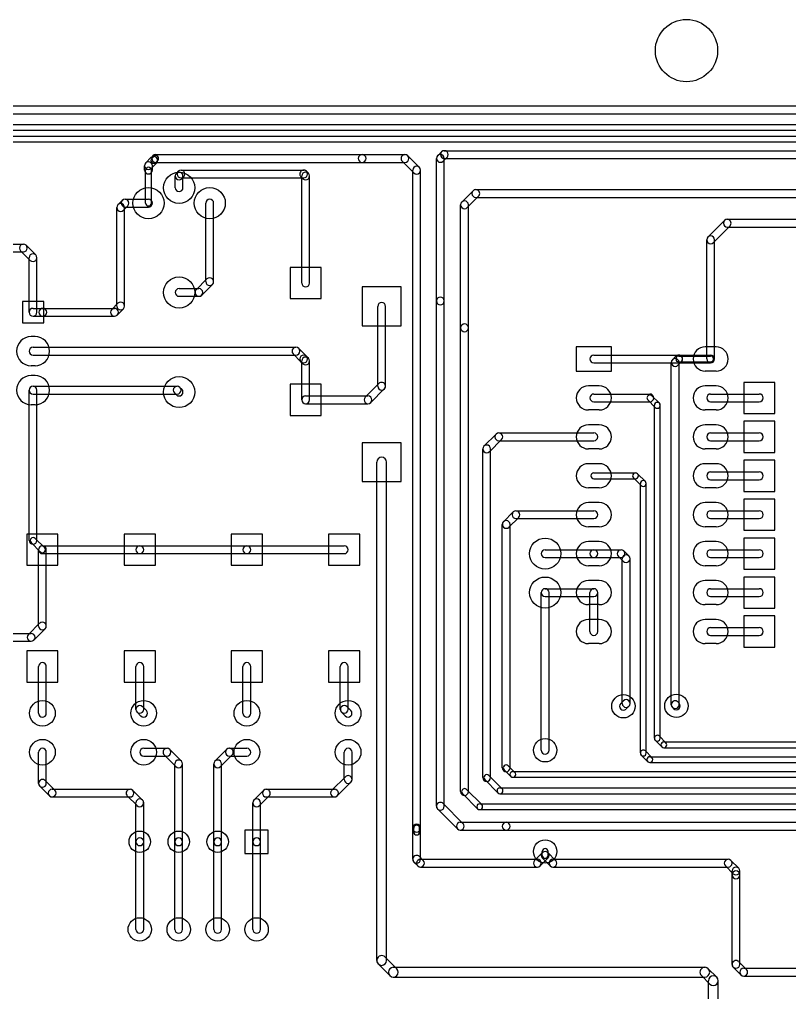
# Model space of a CAD drawing. Extents: x 6950 to 110575, y 15345 to 73470.
# Drawn here: x 41620 to 61396, y 48228 to 73220 of the extents above; entities that cross this region are included whole.
import ezdxf

# ---------------------------------------------------------------- set-up
doc = ezdxf.new("R2010")
doc.units = 0
doc.layers.add('BLACK', color=1, linetype='CONTINUOUS')

msp = doc.modelspace()

# ---------------------------------------------------------------- linework, layer by layer
at = {"layer": 'BLACK'}
for p, q in [((35820, 71000), (77880, 71000)), ((35820, 70800), (77880, 70800)), ((40320, 70525), (76620, 70525)), ((40320, 70375), (76620, 70375)), ((41020, 70225), (76220, 70225)), ((41020, 70075), (76220, 70075)), ((45120, 69750), (50420, 69750)), ((50420, 69750), (51520, 69750)), ((52459, 69820), (52360, 69721)), ((52530, 69850), (67400, 69850)), ((44862, 69535), (44998, 69671)), ((44998, 69671), (44862, 69535)), ((45004, 69393), (45140, 69529)), ((45140, 69529), (45004, 69393)), ((45067, 69703), (45017, 69653)), ((45120, 69550), (50420, 69550)), ((45173, 69597), (45123, 69547)), ((50420, 69550), (51520, 69550)), ((51749, 69279), (51449, 69579)), ((51891, 69421), (51591, 69721)), ((52330, 65990), (52330, 69650)), ((52600, 69679), (52501, 69580)), ((52530, 65990), (52530, 69650)), ((52530, 69650), (67400, 69650)), ((44833, 69351), (44833, 69463)), ((44858, 68504), (44858, 69350)), ((45008, 68504), (45008, 69350)), ((45033, 69351), (45033, 69463)), ((45699, 69320), (45650, 69271)), ((45770, 69350), (48920, 69350)), ((49040, 69271), (48991, 69320)), ((51720, 52450), (51720, 69350)), ((51920, 52450), (51920, 69350)), ((45620, 68898), (45620, 69200)), ((45770, 69150), (48920, 69150)), ((45840, 69179), (45791, 69130)), ((45820, 68898), (45820, 69200)), ((48899, 69130), (48850, 69179)), ((48870, 66450), (48870, 69200)), ((49070, 66450), (49070, 69200)), ((52979, 68531), (53269, 68821)), ((53340, 68850), (68620, 68850)), ((44261, 68574), (44149, 68462)), ((44333, 68603), (44933, 68603)), ((46407, 66487), (46407, 68503)), ((46607, 66487), (46607, 68503)), ((53121, 68389), (53411, 68679)), ((53340, 68650), (68620, 68650)), ((44120, 65860), (44120, 68390)), ((44403, 68432), (44291, 68320)), ((44320, 65860), (44320, 68390)), ((44333, 68403), (44933, 68403)), ((52950, 65300), (52950, 68460)), ((53150, 65300), (53150, 68460)), ((59299, 67632), (59725, 68058)), ((59797, 68087), (70417, 68087)), ((59441, 67490), (59867, 67916)), ((59797, 67887), (70417, 67887)), ((59270, 64500), (59270, 67560)), ((59470, 64500), (59470, 67560)), ((36020, 67450), (41720, 67450)), ((36020, 67250), (41720, 67250)), ((41650, 67279), (41899, 67030)), ((41791, 67420), (42040, 67171)), ((41870, 65700), (41870, 67100)), ((42070, 65700), (42070, 67100)), ((49370, 66850), (48570, 66850)), ((48570, 66850), (48570, 66050)), ((49370, 66050), (49370, 66850)), ((46436, 66557), (46159, 66280)), ((45720, 66309), (46228, 66309)), ((46577, 66416), (46300, 66139)), ((51420, 66350), (50420, 66350)), ((50420, 66350), (50420, 65350)), ((51420, 65350), (51420, 66350)), ((45720, 66109), (46228, 66109)), ((48570, 66050), (49370, 66050)), ((52330, 53010), (52330, 65990)), ((52530, 53010), (52530, 65990)), ((42245, 65975), (41695, 65975)), ((41695, 65975), (41695, 65425)), ((41970, 65800), (42220, 65800)), ((42220, 65800), (44060, 65800)), ((42245, 65425), (42245, 65975)), ((44149, 65931), (43989, 65771)), ((44291, 65789), (44131, 65629)), ((50820, 63800), (50820, 65850)), ((51020, 63800), (51020, 65850)), ((41970, 65600), (42220, 65600)), ((42220, 65600), (44060, 65600)), ((41695, 65425), (42245, 65425)), ((50420, 65350), (51420, 65350)), ((52950, 53390), (52950, 65300)), ((53150, 53390), (53150, 65300)), ((42020, 65075), (41920, 65075)), ((41970, 64800), (48720, 64800)), ((48791, 64770), (48990, 64571)), ((56820, 64810), (55920, 64810)), ((55920, 64810), (55920, 64190)), ((56820, 64190), (56820, 64810)), ((59510, 64810), (59230, 64810)), ((41970, 64600), (48720, 64600)), ((48650, 64629), (48849, 64430)), ((48991, 64570), (49040, 64521)), ((56370, 64600), (59370, 64600)), ((56370, 64600), (58550, 64600)), ((58390, 64481), (58479, 64570)), ((58550, 64575), (59370, 64575)), ((42020, 64325), (41920, 64325)), ((48850, 64429), (48899, 64380)), ((48870, 63450), (48870, 64450)), ((49070, 63450), (49070, 64450)), ((56370, 64400), (59370, 64400)), ((56370, 64400), (58550, 64400)), ((58360, 55620), (58360, 64410)), ((58531, 64340), (58620, 64429)), ((58550, 64425), (59370, 64425)), ((58560, 55620), (58560, 64410)), ((42020, 64075), (41920, 64075)), ((55920, 64190), (56820, 64190)), ((59510, 64190), (59230, 64190)), ((41970, 63800), (45670, 63800)), ((45741, 63770), (45790, 63721)), ((49370, 63850), (48570, 63850)), ((48570, 63850), (48570, 63050)), ((49370, 63050), (49370, 63850)), ((50500, 63521), (50849, 63870)), ((56510, 63810), (56230, 63810)), ((59510, 63810), (59230, 63810)), ((61020, 63900), (60220, 63900)), ((60220, 63900), (60220, 63100)), ((61020, 63100), (61020, 63900)), ((41870, 59840), (41870, 63700)), ((41970, 63600), (45670, 63600)), ((42070, 59840), (42070, 63700)), ((45600, 63629), (45649, 63580)), ((48970, 63550), (50570, 63550)), ((50641, 63380), (50990, 63729)), ((56370, 63600), (57810, 63600)), ((58053, 63363), (57863, 63553)), ((59370, 63600), (60620, 63600)), ((42020, 63325), (41920, 63325)), ((48970, 63350), (50570, 63350)), ((56370, 63400), (57810, 63400)), ((57947, 63257), (57757, 63447)), ((57925, 54760), (57925, 63310)), ((58075, 54760), (58075, 63310)), ((59370, 63400), (60620, 63400)), ((48570, 63050), (49370, 63050)), ((56510, 63190), (56230, 63190)), ((59510, 63190), (59230, 63190)), ((60220, 63100), (61020, 63100)), ((56510, 62810), (56230, 62810)), ((59510, 62810), (59230, 62810)), ((61020, 62900), (60220, 62900)), ((60220, 62900), (60220, 62100)), ((61020, 62100), (61020, 62900)), ((53859, 62571), (53549, 62261)), ((53930, 62600), (56370, 62600)), ((59370, 62600), (60620, 62600)), ((51420, 62350), (50420, 62350)), ((50420, 62350), (50420, 61350)), ((51420, 61350), (51420, 62350)), ((54001, 62429), (53691, 62119)), ((53930, 62400), (56370, 62400)), ((59370, 62400), (60620, 62400)), ((53520, 53750), (53520, 62190)), ((53720, 53750), (53720, 62190)), ((56510, 62190), (56230, 62190)), ((59510, 62190), (59230, 62190)), ((60220, 62100), (61020, 62100)), ((50795, 49050), (50795, 61850)), ((51045, 49050), (51045, 61850)), ((56510, 61810), (56230, 61810)), ((59510, 61810), (59230, 61810)), ((61020, 61900), (60220, 61900)), ((60220, 61900), (60220, 61100)), ((61020, 61100), (61020, 61900)), ((56370, 61575), (57440, 61575)), ((57493, 61553), (57693, 61353)), ((59370, 61600), (60620, 61600)), ((50420, 61350), (51420, 61350)), ((56370, 61425), (57440, 61425)), ((57387, 61447), (57587, 61247)), ((57565, 54380), (57565, 61300)), ((57715, 54380), (57715, 61300)), ((59370, 61400), (60620, 61400)), ((56510, 61190), (56230, 61190)), ((59510, 61190), (59230, 61190)), ((60220, 61100), (61020, 61100)), ((56510, 60810), (56230, 60810)), ((59510, 60810), (59230, 60810)), ((61020, 60900), (60220, 60900)), ((60220, 60900), (60220, 60100)), ((61020, 60100), (61020, 60900)), ((54299, 60570), (54050, 60321)), ((54370, 60600), (56370, 60600)), ((59370, 60600), (60620, 60600)), ((54020, 54000), (54020, 60250)), ((54440, 60429), (54191, 60180)), ((54220, 54000), (54220, 60250)), ((54370, 60400), (56370, 60400)), ((59370, 60400), (60620, 60400)), ((42610, 60000), (41810, 60000)), ((41810, 60000), (41810, 59200)), ((42610, 59200), (42610, 60000)), ((45110, 60000), (44310, 60000)), ((44310, 60000), (44310, 59200)), ((45110, 59200), (45110, 60000)), ((47860, 60000), (47060, 60000)), ((47060, 60000), (47060, 59200)), ((47860, 59200), (47860, 60000)), ((50360, 60000), (49560, 60000)), ((49560, 60000), (49560, 59200)), ((50360, 59200), (50360, 60000)), ((56510, 60190), (56230, 60190)), ((59510, 60190), (59230, 60190)), ((60220, 60100), (61020, 60100)), ((41917, 59786), (42156, 59547)), ((42024, 59893), (42263, 59654)), ((56510, 59810), (56230, 59810)), ((59510, 59810), (59230, 59810)), ((61020, 59900), (60220, 59900)), ((60220, 59900), (60220, 59100)), ((61020, 59100), (61020, 59900)), ((42110, 57640), (42110, 59600)), ((42210, 59700), (44710, 59700)), ((42210, 59500), (44710, 59500)), ((42310, 57640), (42310, 59600)), ((44710, 59700), (47460, 59700)), ((44710, 59500), (47460, 59500)), ((47460, 59700), (49960, 59700)), ((47460, 59500), (49960, 59500)), ((55120, 59600), (56370, 59600)), ((56370, 59600), (57070, 59600)), ((57141, 59570), (57270, 59441)), ((59370, 59600), (60620, 59600)), ((55120, 59400), (56370, 59400)), ((56370, 59400), (57070, 59400)), ((57000, 59429), (57129, 59300)), ((57100, 55650), (57100, 59370)), ((57300, 55650), (57300, 59370)), ((59370, 59400), (60620, 59400)), ((41810, 59200), (42610, 59200)), ((44310, 59200), (45110, 59200)), ((47060, 59200), (47860, 59200)), ((49560, 59200), (50360, 59200)), ((56510, 59190), (56230, 59190)), ((59510, 59190), (59230, 59190)), ((60220, 59100), (61020, 59100)), ((56510, 58810), (56230, 58810)), ((59510, 58810), (59230, 58810)), ((61020, 58900), (60220, 58900)), ((60220, 58900), (60220, 58100)), ((61020, 58100), (61020, 58900)), ((55020, 54450), (55020, 58500)), ((55120, 58600), (56370, 58600)), ((55220, 54450), (55220, 58500)), ((56270, 57500), (56270, 58500)), ((56470, 57500), (56470, 58500)), ((59370, 58600), (60620, 58600)), ((55120, 58400), (56370, 58400)), ((59370, 58400), (60620, 58400)), ((56510, 58190), (56230, 58190)), ((59510, 58190), (59230, 58190)), ((60220, 58100), (61020, 58100)), ((56510, 57810), (56230, 57810)), ((59510, 57810), (59230, 57810)), ((61020, 57900), (60220, 57900)), ((60220, 57900), (60220, 57100)), ((61020, 57100), (61020, 57900)), ((42139, 57711), (41849, 57421)), ((42281, 57569), (41991, 57279)), ((59370, 57600), (60620, 57600)), ((38920, 57450), (41920, 57450)), ((38920, 57250), (41920, 57250)), ((59370, 57400), (60620, 57400)), ((42610, 57000), (41810, 57000)), ((41810, 57000), (41810, 56200)), ((42610, 56200), (42610, 57000)), ((45110, 57000), (44310, 57000)), ((44310, 57000), (44310, 56200)), ((45110, 56200), (45110, 57000)), ((47860, 57000), (47060, 57000)), ((47060, 57000), (47060, 56200)), ((47860, 56200), (47860, 57000)), ((50360, 57000), (49560, 57000)), ((49560, 57000), (49560, 56200)), ((50360, 56200), (50360, 57000)), ((56510, 57190), (56230, 57190)), ((59510, 57190), (59230, 57190)), ((60220, 57100), (61020, 57100)), ((42110, 55400), (42110, 56600)), ((42310, 55400), (42310, 56600)), ((44610, 55500), (44610, 56600)), ((44810, 55500), (44810, 56600)), ((47360, 55400), (47360, 56600)), ((47560, 55400), (47560, 56600)), ((49860, 55500), (49860, 56600)), ((50060, 55500), (50060, 56600)), ((41810, 56200), (42610, 56200)), ((44310, 56200), (45110, 56200)), ((47060, 56200), (47860, 56200)), ((49560, 56200), (50360, 56200)), ((44781, 55570), (44880, 55471)), ((50031, 55570), (50130, 55471)), ((57129, 55720), (57060, 55651)), ((57270, 55579), (57201, 55510)), ((58419, 55519), (58389, 55549)), ((58561, 55661), (58531, 55691)), ((44640, 55429), (44739, 55330)), ((49890, 55429), (49989, 55330)), ((58223, 54643), (58053, 54813)), ((44810, 54500), (45410, 54500)), ((47010, 54500), (47460, 54500)), ((58117, 54537), (57947, 54707)), ((58170, 54665), (67570, 54665)), ((58170, 54515), (67570, 54515)), ((42110, 53600), (42110, 54400)), ((42310, 53600), (42310, 54400)), ((44810, 54300), (45410, 54300)), ((45639, 54029), (45339, 54329)), ((45781, 54171), (45481, 54471)), ((46639, 54171), (46939, 54471)), ((46781, 54029), (47081, 54329)), ((47010, 54300), (47460, 54300)), ((49960, 53700), (49960, 54400)), ((50160, 53700), (50160, 54400)), ((57757, 54157), (57587, 54327)), ((57863, 54263), (57693, 54433)), ((57810, 54285), (67600, 54285)), ((45610, 52100), (45610, 54100)), ((45810, 52100), (45810, 54100)), ((46610, 52100), (46610, 54100)), ((46810, 52100), (46810, 54100)), ((54173, 54053), (54343, 53883)), ((57810, 54135), (67600, 54135)), ((49640, 53421), (49989, 53770)), ((53673, 53803), (54013, 53463)), ((54067, 53947), (54237, 53777)), ((54290, 53905), (64610, 53905)), ((54290, 53755), (64610, 53755)), ((42389, 53280), (42140, 53529)), ((42530, 53421), (42281, 53670)), ((49781, 53280), (50130, 53629)), ((53567, 53697), (53907, 53357)), ((53960, 53485), (64150, 53485)), ((42460, 53450), (44460, 53450)), ((42460, 53250), (44460, 53250)), ((44639, 53030), (44390, 53279)), ((44780, 53171), (44531, 53420)), ((47640, 53171), (47889, 53420)), ((47781, 53030), (48030, 53279)), ((47960, 53450), (49710, 53450)), ((47960, 53250), (49710, 53250)), ((53386, 52948), (52998, 53336)), ((53492, 53054), (53104, 53442)), ((53960, 53335), (64150, 53335)), ((44610, 52100), (44610, 53100)), ((44810, 52100), (44810, 53100)), ((47610, 52100), (47610, 53100)), ((47810, 52100), (47810, 53100)), ((53010, 52571), (52501, 53080)), ((53440, 53075), (63370, 53075)), ((52869, 52430), (52360, 52939)), ((53440, 52925), (63370, 52925)), ((52940, 52600), (54120, 52600)), ((54120, 52600), (62870, 52600)), ((48010, 52400), (47410, 52400)), ((47410, 52400), (47410, 51800)), ((48010, 51800), (48010, 52400)), ((51720, 51650), (51720, 52450)), ((51745, 52350), (51745, 52450)), ((51895, 52350), (51895, 52450)), ((51920, 51650), (51920, 52450)), ((52940, 52400), (54120, 52400)), ((54120, 52400), (62870, 52400)), ((44610, 49850), (44610, 52100)), ((44810, 49850), (44810, 52100)), ((45610, 49850), (45610, 52100)), ((45810, 49850), (45810, 52100)), ((46610, 49850), (46610, 52100)), ((46810, 49850), (46810, 52100)), ((47610, 49850), (47610, 52100)), ((47810, 49850), (47810, 52100)), ((47410, 51800), (48010, 51800)), ((55049, 51820), (54850, 51621)), ((55045, 51750), (55045, 51850)), ((55191, 51820), (55390, 51621)), ((55195, 51750), (55195, 51850)), ((51849, 51480), (51750, 51579)), ((51990, 51621), (51891, 51720)), ((51920, 51650), (54920, 51650)), ((55190, 51679), (54991, 51480)), ((55050, 51679), (55249, 51480)), ((55320, 51650), (59820, 51650)), ((59891, 51620), (60090, 51421)), ((51920, 51450), (54920, 51450)), ((55320, 51450), (59820, 51450)), ((59750, 51479), (59949, 51280)), ((59920, 51250), (59920, 51350)), ((59920, 48950), (59920, 51250)), ((60120, 51250), (60120, 51350)), ((60120, 48950), (60120, 51250)), ((51308, 48838), (51008, 49138)), ((60290, 48821), (60091, 49020)), ((51132, 48662), (50832, 48962)), ((51220, 48875), (59220, 48875)), ((59528, 48619), (59309, 48838)), ((60149, 48680), (59950, 48879)), ((60220, 48850), (69870, 48850)), ((51220, 48625), (59220, 48625)), ((59351, 48442), (59132, 48661)), ((59315, 40370), (59315, 48530)), ((59565, 40370), (59565, 48530)), ((60220, 48650), (69870, 48650))]:
    msp.add_line(p, q, dxfattribs=at)
for centre, radius in [((58750, 72420), 800), ((45720, 68897), 400), ((44933, 68503), 400), ((46507, 68503), 400), ((45720, 66209), 400), ((45720, 63650), 400), ((55120, 59500), 400), ((55120, 58500), 400), ((57130, 55580), 300), ((58490, 55590), 300), ((42210, 55400), 330), ((44810, 55400), 330), ((47460, 55400), 330), ((50060, 55400), 330), ((55120, 54450), 300), ((42210, 54400), 330), ((44810, 54400), 330), ((47460, 54400), 330), ((50060, 54400), 330), ((44710, 52100), 275), ((45710, 52100), 275), ((46710, 52100), 275), ((55120, 51850), 300), ((44710, 49850), 300), ((45710, 49850), 300), ((46710, 49850), 300), ((47710, 49850), 300)]:
    msp.add_circle(centre, radius, dxfattribs=at)
for centre, radius, start, end in [((45120, 69650), 100, 90, 270), ((50420, 69650), 100, 90, 270), ((50420, 69650), 100, 270, 450), ((51520, 69650), 100, 405, 585), ((51520, 69650), 100, 270, 450), ((52430, 69650), 100, 360, 540), ((52530, 69750), 100, 90, 270), ((52529, 69749), 100, -45, 135), ((44933, 69463), 100, 360, 540), ((44933, 69464), 100, 135, 315), ((44933, 69464), 100, 135, 315), ((45070, 69600), 75, 135, 315), ((45069, 69600), 100, 315, 495), ((45069, 69600), 100, -45, 135), ((45120, 69650), 75, -45, 135), ((52431, 69651), 100, 135, 315), ((44933, 69351), 100, 180, 360), ((44933, 69350), 75, 360, 540), ((45720, 69200), 100, 360, 540), ((45720, 69200), 100, 135, 315), ((45770, 69250), 100, 90, 270), ((45770, 69250), 100, -45, 135), ((48920, 69250), 100, 405, 585), ((48970, 69200), 100, 360, 540), ((48970, 69200), 100, 225, 405), ((48920, 69250), 100, 270, 450), ((51820, 69350), 100, 360, 540), ((51820, 69350), 100, 225, 405), ((45720, 68898), 100, 180, 360), ((53340, 68750), 100, 90, 270), ((53340, 68750), 100, 315, 495), ((44220, 68390), 100, 360, 540), ((44333, 68503), 100, 90, 270), ((44332, 68503), 100, -45, 135), ((44933, 68504), 75, 180, 360), ((44933, 68503), 100, 270, 450), ((46507, 68503), 100, 360, 540), ((53050, 68460), 100, 360, 540), ((53050, 68460), 100, 135, 315), ((44220, 68391), 100, 135, 315), ((59797, 67987), 100, 90, 270), ((59796, 67987), 100, 315, 495), ((59370, 67560), 100, 360, 540), ((59370, 67561), 100, 135, 315), ((41721, 67349), 100, 45, 225), ((41720, 67350), 100, 270, 450), ((41970, 67100), 100, 360, 540), ((41969, 67101), 100, 225, 405), ((46507, 66487), 100, 180, 360), ((46507, 66487), 100, -45, 135), ((45720, 66209), 100, 90, 270), ((46229, 66209), 100, 135, 315), ((46228, 66209), 100, 270, 450), ((48970, 66450), 100, 180, 360), ((52430, 65990), 100, 360, 540), ((52430, 65990), 100, 180, 360), ((41970, 65700), 100, 90, 270), ((42220, 65700), 100, 90, 270), ((42220, 65700), 100, 270, 450), ((44060, 65700), 100, 135, 315), ((44060, 65700), 100, 270, 450), ((44220, 65860), 100, 180, 360), ((44220, 65860), 100, -45, 135), ((50920, 65850), 100, 360, 540), ((41970, 65700), 100, 180, 360), ((53050, 65300), 100, 360, 540), ((53050, 65300), 100, 180, 360), ((41920, 64700), 375, 450, 630), ((42020, 64700), 375, 270, 450), ((41970, 64700), 100, 90, 270), ((48720, 64700), 100, 45, 225), ((48720, 64700), 100, 270, 450), ((59230, 64500), 310, 450, 630), ((59510, 64500), 310, 270, 450), ((48920, 64500), 100, 45, 225), ((48920, 64500), 100, 225, 405), ((48970, 64450), 100, 360, 540), ((48970, 64450), 100, 225, 405), ((56370, 64500), 100, 90, 270), ((56370, 64500), 100, 90, 270), ((58460, 64410), 100, 360, 540), ((58460, 64410), 100, 135, 315), ((58550, 64500), 75, 90, 270), ((58550, 64500), 100, 315, 495), ((58550, 64500), 100, 270, 450), ((59370, 64500), 100, 180, 360), ((59370, 64500), 100, 270, 450), ((59370, 64500), 75, 270, 450), ((41920, 63700), 375, 450, 630), ((42020, 63700), 375, 270, 450), ((41970, 63700), 100, 360, 540), ((41970, 63700), 100, 90, 270), ((45670, 63700), 100, 45, 225), ((45670, 63700), 100, 270, 450), ((50920, 63800), 100, 180, 360), ((50920, 63800), 100, 315, 495), ((56230, 63500), 310, 450, 630), ((56510, 63500), 310, 270, 450), ((59230, 63500), 310, 450, 630), ((59510, 63500), 310, 270, 450), ((45720, 63650), 100, 225, 405), ((48970, 63450), 100, 90, 270), ((50570, 63450), 100, 135, 315), ((50570, 63450), 100, 270, 450), ((56370, 63500), 100, 90, 270), ((57810, 63500), 75, 405, 585), ((57810, 63500), 100, 270, 450), ((59370, 63500), 100, 90, 270), ((60620, 63500), 100, 270, 450), ((48970, 63450), 100, 180, 360), ((58000, 63310), 75, 360, 540), ((58000, 63310), 75, 225, 405), ((56230, 62500), 310, 450, 630), ((56510, 62500), 310, 270, 450), ((59230, 62500), 310, 450, 630), ((59510, 62500), 310, 270, 450), ((53930, 62500), 100, 90, 270), ((53930, 62500), 100, -45, 135), ((56370, 62500), 100, 270, 450), ((59370, 62500), 100, 90, 270), ((60620, 62500), 100, 270, 450), ((53620, 62190), 100, 360, 540), ((53620, 62190), 100, 135, 315), ((50920, 61850), 125, 360, 540), ((56230, 61500), 310, 450, 630), ((56510, 61500), 310, 270, 450), ((59230, 61500), 310, 450, 630), ((59510, 61500), 310, 270, 450), ((56370, 61500), 75, 90, 270), ((57440, 61500), 75, 45, 225), ((57440, 61500), 75, 270, 450), ((59370, 61500), 100, 90, 270), ((60620, 61500), 100, 270, 450), ((57640, 61300), 75, 360, 540), ((57640, 61300), 75, 225, 405), ((56230, 60500), 310, 450, 630), ((56510, 60500), 310, 270, 450), ((59230, 60500), 310, 450, 630), ((59510, 60500), 310, 270, 450), ((54370, 60500), 100, 90, 270), ((54369, 60499), 100, -45, 135), ((56370, 60500), 100, 270, 450), ((59370, 60500), 100, 90, 270), ((60620, 60500), 100, 270, 450), ((54120, 60250), 100, 360, 540), ((54121, 60251), 100, 135, 315), ((41970, 59840), 100, 180, 360), ((41970, 59840), 75, 45, 225), ((56230, 59500), 310, 450, 630), ((56510, 59500), 310, 270, 450), ((59230, 59500), 310, 450, 630), ((59510, 59500), 310, 270, 450), ((42210, 59600), 100, 360, 540), ((42210, 59600), 100, 90, 270), ((42210, 59600), 75, 225, 405), ((44710, 59600), 100, 90, 270), ((44710, 59600), 100, 270, 450), ((47460, 59600), 100, 90, 270), ((47460, 59600), 100, 270, 450), ((49960, 59600), 100, 270, 450), ((55120, 59500), 100, 90, 270), ((56370, 59500), 100, 90, 270), ((56370, 59500), 100, 270, 450), ((57071, 59499), 100, 45, 225), ((57070, 59500), 100, 270, 450), ((59370, 59500), 100, 90, 270), ((60620, 59500), 100, 270, 450), ((57200, 59370), 100, 360, 540), ((57199, 59371), 100, 225, 405), ((56230, 58500), 310, 450, 630), ((56510, 58500), 310, 270, 450), ((59230, 58500), 310, 450, 630), ((59510, 58500), 310, 270, 450), ((55120, 58500), 100, 360, 540), ((55120, 58500), 100, 90, 270), ((56370, 58500), 100, 360, 540), ((56370, 58500), 100, 270, 450), ((59370, 58500), 100, 90, 270), ((60620, 58500), 100, 270, 450), ((42210, 57640), 100, -45, 135), ((56230, 57500), 310, 450, 630), ((56510, 57500), 310, 270, 450), ((59230, 57500), 310, 450, 630), ((59510, 57500), 310, 270, 450), ((42210, 57640), 100, 180, 360), ((56370, 57500), 100, 180, 360), ((59370, 57500), 100, 90, 270), ((60620, 57500), 100, 270, 450), ((41920, 57350), 100, 135, 315), ((41920, 57350), 100, 270, 450), ((42210, 56600), 100, 360, 540), ((44710, 56600), 100, 360, 540), ((47460, 56600), 100, 360, 540), ((49960, 56600), 100, 360, 540), ((57200, 55650), 100, -45, 135), ((44710, 55500), 100, 180, 360), ((44711, 55499), 100, 45, 225), ((49960, 55500), 100, 180, 360), ((49961, 55499), 100, 45, 225), ((57130, 55580), 100, 135, 315), ((57200, 55650), 100, 180, 360), ((58460, 55620), 100, 405, 585), ((58460, 55620), 100, 180, 360), ((58490, 55590), 100, 225, 405), ((42210, 55400), 100, 180, 360), ((44809, 55401), 100, 225, 405), ((47460, 55400), 100, 180, 360), ((50059, 55401), 100, 225, 405), ((58000, 54760), 75, 405, 585), ((58000, 54760), 75, 180, 360), ((42210, 54400), 100, 360, 540), ((44810, 54400), 100, 90, 270), ((45410, 54400), 100, 405, 585), ((45410, 54400), 100, 270, 450), ((47010, 54400), 100, 90, 270), ((47010, 54400), 100, 315, 495), ((47460, 54400), 100, 270, 450), ((50060, 54400), 100, 360, 540), ((58170, 54590), 75, 90, 270), ((58170, 54590), 75, 225, 405), ((55120, 54450), 100, 180, 360), ((57640, 54380), 75, 405, 585), ((57640, 54380), 75, 180, 360), ((57810, 54210), 75, 90, 270), ((57810, 54210), 75, 225, 405), ((45710, 54100), 100, 360, 540), ((45710, 54100), 100, 225, 405), ((46710, 54100), 100, 360, 540), ((46710, 54100), 100, 135, 315), ((54120, 54000), 100, 180, 360), ((54120, 54000), 75, 45, 225), ((50060, 53700), 100, 315, 495), ((53620, 53750), 100, 180, 360), ((53620, 53750), 75, 45, 225), ((54290, 53830), 75, 90, 270), ((54290, 53830), 75, 225, 405), ((42210, 53600), 100, 180, 360), ((42211, 53599), 100, 405, 585), ((50060, 53700), 100, 180, 360), ((53960, 53410), 75, 90, 270), ((42460, 53350), 100, 90, 270), ((42459, 53351), 100, 225, 405), ((44461, 53349), 100, 405, 585), ((44460, 53350), 100, 270, 450), ((47960, 53350), 100, 90, 270), ((47959, 53349), 100, 315, 495), ((49710, 53350), 100, 135, 315), ((49710, 53350), 100, 270, 450), ((53050, 53390), 100, 180, 360), ((53051, 53389), 75, 405, 585), ((53960, 53410), 75, 225, 405), ((44710, 53100), 100, 360, 540), ((44709, 53101), 100, 225, 405), ((47710, 53100), 100, 360, 540), ((47711, 53101), 100, 135, 315), ((52430, 53010), 100, 405, 585), ((52430, 53010), 100, 180, 360), ((53440, 53000), 75, 90, 270), ((53439, 53001), 75, 225, 405), ((51820, 52450), 100, 360, 540), ((51820, 52450), 75, 360, 540), ((52940, 52500), 100, 90, 270), ((52940, 52500), 100, 225, 405), ((54120, 52500), 100, 90, 270), ((54120, 52500), 100, 270, 450), ((51820, 52450), 100, 180, 360), ((51820, 52350), 75, 180, 360), ((44710, 52100), 100, 360, 540), ((44710, 52100), 100, 180, 360), ((45710, 52100), 100, 360, 540), ((45710, 52100), 100, 180, 360), ((46710, 52100), 100, 360, 540), ((46710, 52100), 100, 180, 360), ((47710, 52100), 100, 360, 540), ((47710, 52100), 100, 180, 360), ((51821, 51649), 100, 405, 585), ((55120, 51750), 100, 45, 225), ((55120, 51850), 75, 360, 540), ((55120, 51750), 75, 180, 360), ((55120, 51750), 100, -45, 135), ((51820, 51650), 100, 180, 360), ((51920, 51550), 100, 90, 270), ((51919, 51551), 100, 225, 405), ((54920, 51550), 100, 135, 315), ((54920, 51550), 100, 270, 450), ((55320, 51550), 100, 90, 270), ((55320, 51550), 100, 225, 405), ((59820, 51550), 100, 45, 225), ((59820, 51550), 100, 270, 450), ((60020, 51350), 100, 360, 540), ((60020, 51250), 100, 360, 540), ((60020, 51250), 100, 180, 360), ((60020, 51350), 100, 225, 405), ((44710, 49850), 100, 180, 360), ((45710, 49850), 100, 180, 360), ((46710, 49850), 100, 180, 360), ((47710, 49850), 100, 180, 360), ((50920, 49050), 125, 405, 585), ((50920, 49050), 125, 180, 360), ((60020, 48950), 100, 405, 585), ((51220, 48750), 125, 90, 270), ((51220, 48750), 125, 225, 405), ((59220, 48750), 125, 405, 585), ((59220, 48750), 125, 270, 450), ((60020, 48950), 100, 180, 360), ((60220, 48750), 100, 90, 270), ((60220, 48750), 100, 225, 405), ((59440, 48530), 125, 360, 540), ((59440, 48530), 125, 225, 405)]:
    msp.add_arc(centre, radius, start, end, dxfattribs=at)

doc.saveas('drawing.dxf')
